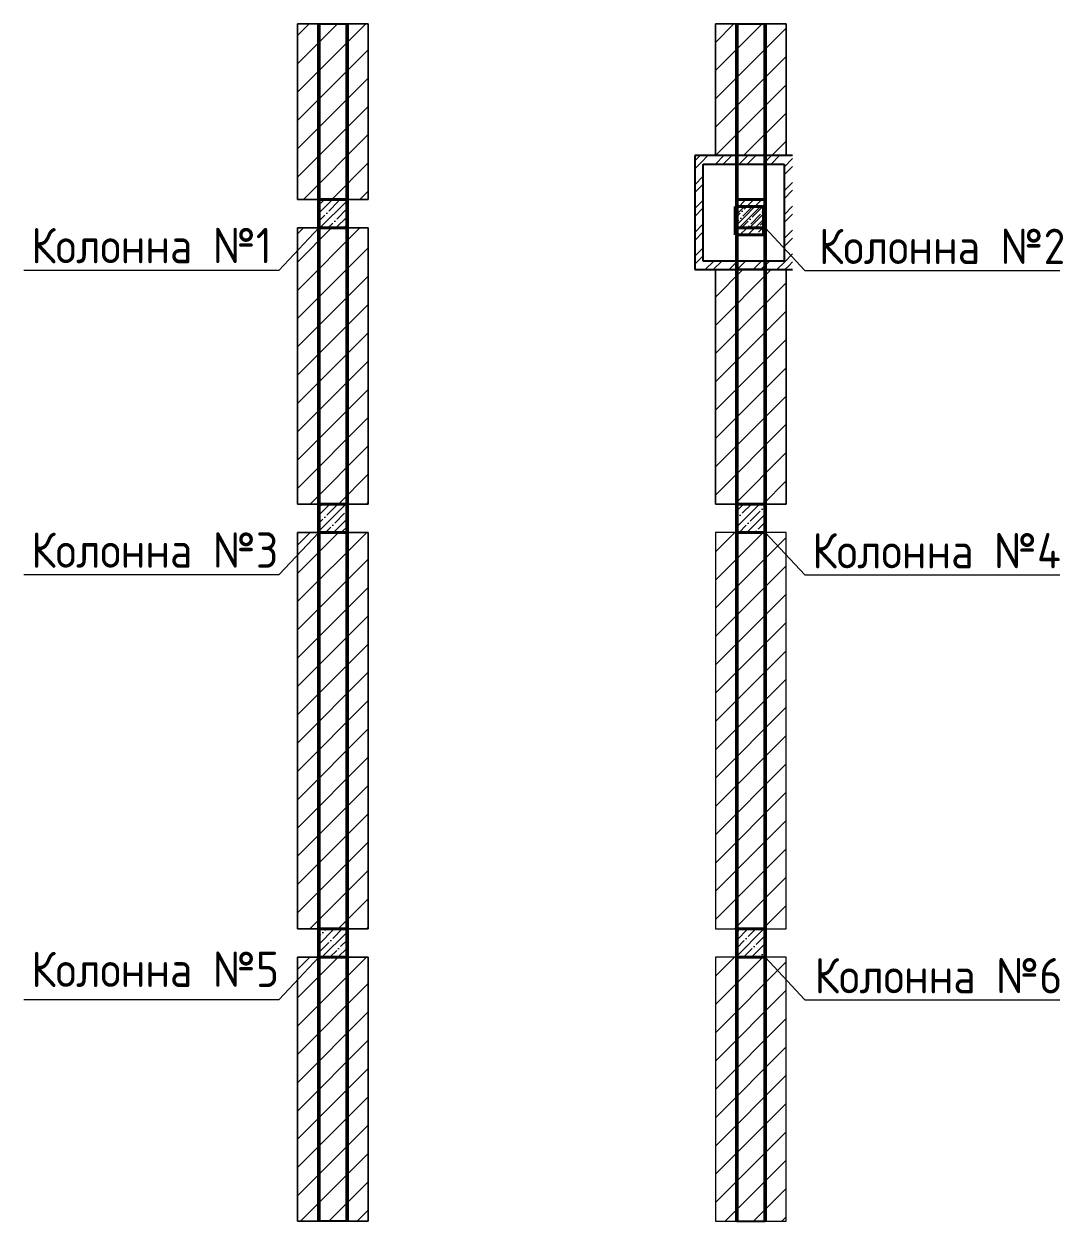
# Model space of a CAD drawing. Header units: millimetres. Extents: x 470010 to 1231400, y -134005 to 421770.
# Drawn here: x 470010 to 484677, y -53585 to -36680 of the extents above; entities that cross this region are included whole.
import ezdxf

# ---------------------------------------------------------------- set-up
doc = ezdxf.new("R2010")
doc.units = ezdxf.units.MM
doc.linetypes.add('HIDDEN2', pattern=[4.7625, 3.175, -1.5875])
for name, color, linetype, lineweight in [('АР_Колонны', 70, 'Continuous', 30), ('АР_Стены ЖБ', 7, 'Continuous', 35), ('АР_Стены кирпич', 32, 'Continuous', 20), ('АР_Стены ПЕНОблок', 52, 'Continuous', 20), ('АР_Штриховка', 8, 'Continuous', 0), ('основной', 250, 'Continuous', 15), ('осново', 7, 'Continuous', 30), ('Потолок штриховка', 200, 'Continuous', 15), ('Уголки', 1, 'Continuous', 30)]:
    doc.layers.add(name, color=color, linetype=linetype, lineweight=lineweight)
doc.layers.add('КР_Балки-0.5', color=60, linetype='Continuous', lineweight=50, plot=False)
doc.styles.add('СПДС', font='isocpeur.ttf', dxfattribs={"width": 0.9})
pattern_1 = [(45, (456049.42, -122660), (-168.3798, 168.3798), []), (45, (456161.68, -122660), (-168.3798, 168.3798), [])]
pattern_2 = [(45, (456070.6, -122560), (-112.2532, 112.2532), []), (45, (456182.85, -122560), (-112.2532, 112.2532), [198.4375, -39.6875, 0, -39.6875])]

msp = doc.modelspace()

# ---------------------------------------------------------------- hatches: boundary and pattern name
at = {"layer": 'АР_Штриховка', "linetype": 'Continuous', "lineweight": 0, "true_color": 0x000000}
h = msp.add_hatch(dxfattribs=at)
h.set_pattern_fill('ANSI32', color=18, scale=25, style=0)
h.set_pattern_definition([(45, (456049.42, -122660), (-168.3798, 168.3798), []), (45, (456161.68, -122660), (-168.3798, 168.3798), [])])
h.paths.add_polyline_path([(479479.424, -38540), (479599.424, -38660), (480739.424, -38660), (480859.424, -38540)], flags=0)
h = msp.add_hatch(dxfattribs=at)
h.set_pattern_fill('ANSI32', color=18, scale=25, style=0)
h.set_pattern_definition([(45, (456049.42, -122660), (-168.3798, 168.3798), []), (45, (456161.68, -122660), (-168.3798, 168.3798), [])])
h.paths.add_polyline_path([(479479.424, -40149.127), (479599.424, -40029.127), (479599.424, -38660), (479479.424, -38540)], flags=0)
h = msp.add_hatch(dxfattribs=at)
h.set_pattern_fill('ANSI32', color=18, scale=25, angle=-360, style=0)
h.set_pattern_definition(pattern_1)
h.paths.add_polyline_path([(480859.424, -38540), (480739.424, -38660), (480739.424, -40029.127), (480859.424, -40149.127)], flags=0)
at = {"layer": 'АР_Штриховка', "linetype": 'Continuous', "lineweight": 5, "true_color": 0x000000}
h = msp.add_hatch(dxfattribs=at)
h.set_pattern_fill('ANSI35', color=18, scale=25, style=0)
h.set_pattern_definition(pattern_2)
h.paths.add_polyline_path([(474170.601, -39560.002), (474570.601, -39560.002), (474570.601, -39160.002), (474170.601, -39160.002)], flags=0)
h = msp.add_hatch(dxfattribs=at)
h.set_pattern_fill('ANSI35', color=18, scale=25, style=0)
h.set_pattern_definition(pattern_2)
h.paths.add_polyline_path([(480070.601, -39560.002), (480470.601, -39560.002), (480470.601, -39160.002), (480070.601, -39160.002)], flags=0)
h = msp.add_hatch(dxfattribs=at)
h.set_pattern_fill('ANSI35', color=18, scale=25, style=0)
h.set_pattern_definition([(45, (456049.42, -122660), (-112.2532, 112.2532), []), (45, (456161.68, -122660), (-112.2532, 112.2532), [198.4375, -39.6875, 0, -39.6875])])
h.paths.add_polyline_path([(480049.424, -39660), (480449.424, -39660), (480449.424, -39260), (480049.424, -39260)], flags=0)
at = {"layer": 'АР_Штриховка', "linetype": 'Continuous', "lineweight": 0, "true_color": 0x000000}
h = msp.add_hatch(dxfattribs=at)
h.set_pattern_fill('ANSI32', color=18, scale=25, angle=360, style=0)
h.set_pattern_definition(pattern_1)
h.paths.add_polyline_path([(480859.424, -40149.127), (480739.424, -40029.127), (479599.424, -40029.127), (479479.424, -40149.127)], flags=0)
at = {"layer": 'АР_Штриховка', "linetype": 'Continuous', "lineweight": 5, "true_color": 0x000000}
h = msp.add_hatch(dxfattribs=at)
h.set_pattern_fill('ANSI35', color=18, scale=25, style=0)
h.set_pattern_definition(pattern_2)
h.paths.add_polyline_path([(474170.601, -43860.002), (474570.601, -43860.002), (474570.601, -43460.002), (474170.601, -43460.002)], flags=0)
h = msp.add_hatch(dxfattribs=at)
h.set_pattern_fill('ANSI35', color=18, scale=25, style=0)
h.set_pattern_definition(pattern_2)
h.paths.add_polyline_path([(480070.601, -43860.002), (480470.601, -43860.002), (480470.601, -43460.002), (480070.601, -43460.002)], flags=0)
h = msp.add_hatch(dxfattribs=at)
h.set_pattern_fill('ANSI35', color=18, scale=25, style=0)
h.set_pattern_definition(pattern_2)
h.paths.add_polyline_path([(474170.601, -49860.002), (474570.601, -49860.002), (474570.601, -49460.002), (474170.601, -49460.002)], flags=0)
h = msp.add_hatch(dxfattribs=at)
h.set_pattern_fill('ANSI35', color=18, scale=25, style=0)
h.set_pattern_definition(pattern_2)
h.paths.add_polyline_path([(480070.601, -49860.002), (480470.601, -49860.002), (480470.601, -49460.002), (480070.601, -49460.002)], flags=0)
at = {"layer": 'основной'}
h = msp.add_hatch(dxfattribs=at)
h.set_pattern_fill('ANSI31', color=3, scale=89)
h.paths.add_polyline_path([(473870.601, -36680), (474870.601, -36680), (474870.601, -39160.002), (473870.601, -39160.002)])
h.paths.add_polyline_path([(473870.601, -39560.002), (474870.601, -39560.002), (474870.601, -43460.002), (473870.601, -43460.002)])
h.paths.add_polyline_path([(473870.601, -43860.002), (474870.601, -43860.002), (474870.601, -49460.002), (473870.601, -49460.002)])
h.paths.add_polyline_path([(473870.601, -49860.002), (474870.601, -49860.002), (474870.601, -53585.002), (473870.601, -53585.002)])
h.paths.add_polyline_path([(479770.601, -53585.002), (480770.601, -53585.002), (480770.601, -49860.002), (479770.601, -49860.002)])
h.paths.add_polyline_path([(479770.601, -49460.002), (480770.601, -49460.002), (480770.601, -43860.002), (479770.601, -43860.002)])
h.paths.add_polyline_path([(479770.601, -43460.002), (480770.601, -43460.002), (480770.601, -40149.127), (479770.601, -40149.127)])
h.paths.add_polyline_path([(479770.601, -36680), (480770.601, -36680), (480770.601, -38540), (479770.601, -38540)])

# ---------------------------------------------------------------- linework, layer by layer
for points in [[(474170.601, -36680), (474570.601, -36680), (474570.601, -39160.002), (474170.601, -39160.002)], [(480070.601, -36680), (480470.601, -36680), (480470.601, -38540), (480070.601, -38540)], [(474170.601, -43460.002), (474570.601, -43460.002), (474570.601, -39560.002), (474170.601, -39560.002)], [(480070.601, -43460.002), (480470.601, -43460.002), (480470.601, -40149.127), (480070.601, -40149.127)], [(474170.601, -43860.002), (474570.601, -43860.002), (474570.601, -49460.002), (474170.601, -49460.002)], [(480070.601, -43860.002), (480470.601, -43860.002), (480470.601, -49460.002), (480070.601, -49460.002)], [(474170.601, -49860.002), (474570.601, -49860.002), (474570.601, -53585.002), (474170.601, -53585.002)], [(480070.601, -53585.002), (480470.601, -53585.002), (480470.601, -49860.002), (480070.601, -49860.002)]]:
    msp.add_lwpolyline(points, close=True)
at = {"layer": 'АР_Колонны', "color": 18, "linetype": 'HIDDEN2', "lineweight": 25, "true_color": 0x000000}
for p, q in [((474170.601, -39160.002), (474570.601, -39160.002)), ((474170.601, -39560.002), (474170.601, -39160.002)), ((474570.601, -39160.002), (474570.601, -39560.002)), ((480070.601, -39160.002), (480470.601, -39160.002)), ((480070.601, -39560.002), (480070.601, -39160.002)), ((480470.601, -39160.002), (480470.601, -39560.002)), ((480049.424, -39260), (480449.424, -39260)), ((480049.424, -39660), (480049.424, -39260)), ((480449.424, -39260), (480449.424, -39660)), ((474570.601, -39560.002), (474170.601, -39560.002)), ((480449.424, -39660), (480049.424, -39660)), ((480470.601, -39560.002), (480070.601, -39560.002)), ((474170.601, -43460.002), (474570.601, -43460.002)), ((474170.601, -43860.002), (474170.601, -43460.002)), ((474570.601, -43460.002), (474570.601, -43860.002)), ((480070.601, -43460.002), (480470.601, -43460.002)), ((480070.601, -43860.002), (480070.601, -43460.002)), ((480470.601, -43460.002), (480470.601, -43860.002)), ((474570.601, -43860.002), (474170.601, -43860.002)), ((480470.601, -43860.002), (480070.601, -43860.002)), ((474170.601, -49460.002), (474570.601, -49460.002)), ((474170.601, -49860.002), (474170.601, -49460.002)), ((474570.601, -49460.002), (474570.601, -49860.002)), ((480070.601, -49460.002), (480470.601, -49460.002)), ((480070.601, -49860.002), (480070.601, -49460.002)), ((480470.601, -49460.002), (480470.601, -49860.002)), ((474570.601, -49860.002), (474170.601, -49860.002)), ((480470.601, -49860.002), (480070.601, -49860.002))]:
    msp.add_line(p, q, dxfattribs=at)
at = {"layer": 'АР_Колонны', "color": 18, "linetype": 'Continuous', "lineweight": 30, "true_color": 0x000000}
for p, q in [((474570.601, -39160.002), (474170.601, -39160.002)), ((474170.601, -39160.002), (474170.601, -39560.002)), ((474570.601, -39560.002), (474570.601, -39160.002)), ((480470.601, -39160.002), (480070.601, -39160.002)), ((480070.601, -39160.002), (480070.601, -39560.002)), ((480470.601, -39560.002), (480470.601, -39160.002)), ((480449.424, -39260), (480049.424, -39260)), ((480049.424, -39260), (480049.424, -39660)), ((480449.424, -39660), (480449.424, -39260)), ((474170.601, -39560.002), (474570.601, -39560.002)), ((480049.424, -39660), (480449.424, -39660)), ((480070.601, -39560.002), (480470.601, -39560.002)), ((474570.601, -43460.002), (474170.601, -43460.002)), ((474170.601, -43460.002), (474170.601, -43860.002)), ((474570.601, -43860.002), (474570.601, -43460.002)), ((480470.601, -43460.002), (480070.601, -43460.002)), ((480070.601, -43460.002), (480070.601, -43860.002)), ((480470.601, -43860.002), (480470.601, -43460.002)), ((474170.601, -43860.002), (474570.601, -43860.002)), ((480070.601, -43860.002), (480470.601, -43860.002)), ((474570.601, -49460.002), (474170.601, -49460.002)), ((474170.601, -49460.002), (474170.601, -49860.002)), ((474570.601, -49860.002), (474570.601, -49460.002)), ((480470.601, -49460.002), (480070.601, -49460.002)), ((480070.601, -49460.002), (480070.601, -49860.002)), ((480470.601, -49860.002), (480470.601, -49460.002)), ((474170.601, -49860.002), (474570.601, -49860.002)), ((480070.601, -49860.002), (480470.601, -49860.002))]:
    msp.add_line(p, q, dxfattribs=at)
at = {"layer": 'АР_Стены ЖБ', "color": 18, "linetype": 'Continuous', "lineweight": 40, "true_color": 0x000000}
for p, q in [((474570.601, -39160.002), (474170.601, -39160.002)), ((474170.601, -39160.002), (474170.601, -39560.002)), ((474570.601, -39560.002), (474570.601, -39160.002)), ((480470.601, -39160.002), (480070.601, -39160.002)), ((480070.601, -39160.002), (480070.601, -39560.002)), ((480470.601, -39560.002), (480470.601, -39160.002)), ((480449.424, -39260), (480049.424, -39260)), ((480049.424, -39260), (480049.424, -39660)), ((480449.424, -39660), (480449.424, -39260)), ((474170.601, -39560.002), (474570.601, -39560.002)), ((480049.424, -39660), (480449.424, -39660)), ((480070.601, -39560.002), (480470.601, -39560.002)), ((474570.601, -43460.002), (474170.601, -43460.002)), ((474170.601, -43460.002), (474170.601, -43860.002)), ((474570.601, -43860.002), (474570.601, -43460.002)), ((480470.601, -43460.002), (480070.601, -43460.002)), ((480070.601, -43460.002), (480070.601, -43860.002)), ((480470.601, -43860.002), (480470.601, -43460.002)), ((474170.601, -43860.002), (474570.601, -43860.002)), ((480070.601, -43860.002), (480470.601, -43860.002)), ((474570.601, -49460.002), (474170.601, -49460.002)), ((474170.601, -49460.002), (474170.601, -49860.002)), ((474570.601, -49860.002), (474570.601, -49460.002)), ((480470.601, -49460.002), (480070.601, -49460.002)), ((480070.601, -49460.002), (480070.601, -49860.002)), ((480470.601, -49860.002), (480470.601, -49460.002)), ((474170.601, -49860.002), (474570.601, -49860.002)), ((480070.601, -49860.002), (480470.601, -49860.002))]:
    msp.add_line(p, q, dxfattribs=at)
at = {"layer": 'АР_Стены кирпич', "color": 18, "linetype": 'Continuous', "lineweight": 25, "true_color": 0x000000}
for p, q in [((480859.424, -38540), (479479.424, -38540)), ((479479.424, -38540), (479479.424, -40149.127)), ((479599.424, -38660), (480739.424, -38660)), ((479599.424, -40029.127), (479599.424, -38660)), ((480739.424, -38660), (480739.424, -40029.127)), ((480739.424, -40029.127), (479599.424, -40029.127)), ((479479.424, -40149.127), (480859.424, -40149.127))]:
    msp.add_line(p, q, dxfattribs=at)
at = {"layer": 'АР_Стены ПЕНОблок', "color": 18, "linetype": 'Continuous', "lineweight": 20, "true_color": 0x000000}
for p, q in [((474570.602, -49460.002), (474570.602, -49540.002)), ((474570.602, -49780.002), (474570.602, -49860.002))]:
    msp.add_line(p, q, dxfattribs=at)
at = {"layer": 'КР_Балки-0.5', "color": 18, "ltscale": 200, "true_color": 0x000000}
for p, q in [((474170.601, -53585.002), (474170.601, -36680)), ((474170.601, -53585.002), (474170.601, -36680)), ((474570.601, -36680), (474570.601, -53585.002)), ((480070.601, -53585), (480070.601, -36680)), ((480070.601, -53585), (480070.601, -36680)), ((480470.601, -36680), (480470.601, -53585)), ((480470.601, -36680), (480470.601, -53585))]:
    msp.add_line(p, q, dxfattribs=at)
at = {"layer": 'основной'}
for points in [[(473870.601, -36680), (474870.601, -36680), (474870.601, -39160.002), (473870.601, -39160.002)], [(479770.601, -36680), (480770.601, -36680), (480770.601, -38540), (479770.601, -38540)], [(479770.601, -36680), (480770.601, -36680), (480770.601, -38540), (479770.601, -38540)], [(473870.601, -39560.002), (474870.601, -39560.002), (474870.601, -43460.002), (473870.601, -43460.002)], [(479770.601, -43460.002), (480770.601, -43460.002), (480770.601, -40149.127), (479770.601, -40149.127)], [(473870.601, -43860.002), (474870.601, -43860.002), (474870.601, -49460.002), (473870.601, -49460.002)], [(479770.601, -49460.002), (480770.601, -49460.002), (480770.601, -43860.002), (479770.601, -43860.002)], [(473870.601, -49860.002), (474870.601, -49860.002), (474870.601, -53585.002), (473870.601, -53585.002)], [(479770.601, -53585.002), (480770.601, -53585.002), (480770.601, -49860.002), (479770.601, -49860.002)]]:
    msp.add_lwpolyline(points, close=True, dxfattribs=at)
at = {"layer": 'основной', "lineweight": 15}
for points in [[(474170.601, -39560.002), (473610, -40160), (470010, -40160)], [(480470.601, -39560.002), (481031.203, -40160), (484631.203, -40160)], [(474170.601, -43860.002), (473610, -44460), (470010, -44460)], [(480470.601, -43860.002), (481031.203, -44460), (484631.203, -44460)], [(474170.601, -49860.002), (473610, -50460), (470010, -50460)], [(480470.601, -49860.002), (481031.203, -50460), (484631.203, -50460)]]:
    msp.add_lwpolyline(points, dxfattribs=at)
at = {"layer": 'Потолок штриховка', "color": 18, "true_color": 0x000000}
for points in [[(473870.601, -39160.002), (474170.601, -39160.002), (474170.601, -36680), (473870.601, -36680)], [(474570.601, -39160.002), (474870.601, -39160.002), (474870.601, -36680), (474570.601, -36680)], [(479770.601, -38540), (480070.601, -38540), (480070.601, -36680), (479770.601, -36680)], [(480470.601, -38540), (480770.601, -38540), (480770.601, -36680), (480470.601, -36680)], [(473870.601, -43460.002), (474170.601, -43460.002), (474170.601, -39560.002), (473870.601, -39560.002)], [(474570.601, -43460.002), (474870.601, -43460.002), (474870.601, -39560.002), (474570.601, -39560.002)], [(479770.601, -40149.127), (480070.601, -40149.127), (480070.601, -43460.002), (479770.601, -43460.002)], [(480470.601, -40149.127), (480770.601, -40149.127), (480770.601, -43460.002), (480470.601, -43460.002)], [(473870.601, -49460.002), (474170.601, -49460.002), (474170.601, -43860.002), (473870.601, -43860.002)], [(474570.601, -49460.002), (474870.601, -49460.002), (474870.601, -43860.002), (474570.601, -43860.002)], [(479770.601, -49460.002), (480070.601, -49460.002), (480070.601, -43860.002), (479770.601, -43860.002)], [(480470.601, -49460.002), (480770.601, -49460.002), (480770.601, -43860.002), (480470.601, -43860.002)], [(473870.601, -53585.002), (474170.601, -53585.002), (474170.601, -49860.002), (473870.601, -49860.002)], [(474570.601, -53585.002), (474870.601, -53585.002), (474870.601, -49860.002), (474570.601, -49860.002)], [(479770.601, -53585.002), (480070.601, -53585.002), (480070.601, -49860.002), (479770.601, -49860.002)], [(480470.601, -53585.002), (480770.601, -53585.002), (480770.601, -49860.002), (480470.601, -49860.002)]]:
    msp.add_lwpolyline(points, close=True, dxfattribs=at)
at = {"layer": 'Уголки'}
for points in [[(474170.601, -39160.002), (474170.601, -36680)], [(474570.601, -36680), (474570.601, -39160.002)], [(480070.601, -36680), (480070.601, -38540)], [(480470.601, -36680), (480470.601, -38540)], [(474170.601, -43460.002), (474170.601, -39560.002)], [(474570.601, -39560.002), (474570.601, -43460.002)], [(480070.601, -43460.002), (480070.601, -40149.127)], [(480470.601, -40149.127), (480470.601, -43460.002)], [(474170.601, -49460.002), (474170.601, -43860.002)], [(474570.601, -49460.001), (474570.601, -43860.001)], [(480070.601, -49460.002), (480070.601, -43860.002)], [(480470.601, -49460.001), (480470.601, -43860.001)], [(474170.601, -53585.002), (474170.601, -49860.002)], [(474570.601, -53585.001), (474570.601, -49860.001)], [(480070.601, -53585.002), (480070.601, -49860.002)], [(480470.601, -53585.001), (480470.601, -49860.001)]]:
    msp.add_lwpolyline(points, dxfattribs=at)

# ---------------------------------------------------------------- texts
at = {"layer": 'осново', "char_height": 500, "attachment_point": 1, "style": 'СПДС'}
for s, width, insert in [('Колонна №1', 3371.81454, (470113.353, -39560)), ('Колонна №2', 3371.81454, (481231.482, -39571.482)), ('Колонна №3', 3371.81454, (470113.353, -43860)), ('Колонна №4', 3653.92446, (481138.934, -43868.934)), ('Колонна №5', 3371.81454, (470113.353, -49780)), ('Колонна №6', 3371.81454, (481170, -49870))]:
    msp.add_mtext_dynamic_manual_height_columns(s, width=width, gutter_width=1678.372, heights=[0], dxfattribs=dict(at, insert=insert))

doc.saveas('drawing.dxf')
